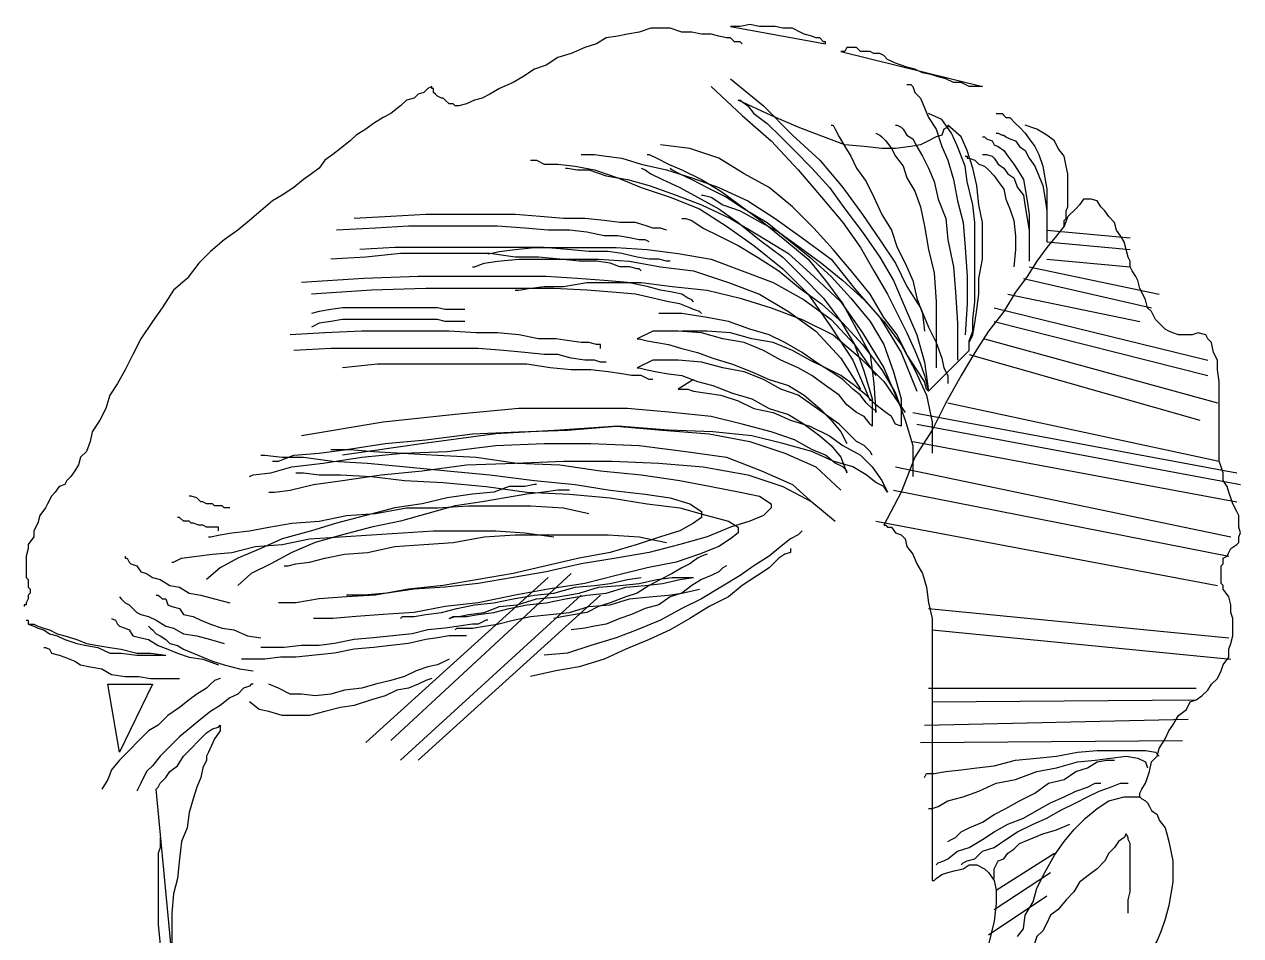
# Model space of a CAD drawing. Extents: x -114 to 77, y -124 to 12.
# Drawn here: x -57.44 to -35.43, y -4.35 to 12.13 of the extents above; entities that cross this region are included whole.
import ezdxf

# ---------------------------------------------------------------- set-up
doc = ezdxf.new("R2010")
doc.units = 0
doc.layers.add('7', color=7, linetype='CONTINUOUS')

msp = doc.modelspace()

# ---------------------------------------------------------------- linework, layer by layer
at = {"layer": '7', "linetype": 'CONTINUOUS'}
for points in [[(-42.943, 11.779), (-42.943, 11.779), (-42.943, 11.814), (-42.978, 11.814), (-43.048, 11.884), (-43.119, 11.884), (-43.189, 11.919), (-43.329, 11.955), (-43.399, 11.989), (-43.54, 12.06), (-43.715, 12.06), (-43.856, 12.094), (-43.961, 12.094), (-44.137, 12.094), (-44.312, 12.13), (-44.488, 12.094), (-44.663, 12.094), (-42.943, 11.779)], [(-46.7, 11.919), (-46.91, 11.884), (-47.085, 11.779), (-47.297, 11.709), (-47.543, 11.604), (-47.789, 11.533), (-47.999, 11.392), (-48.209, 11.322), (-48.42, 11.182), (-48.595, 11.077), (-48.841, 10.971), (-49.017, 10.866), (-49.158, 10.795), (-49.297, 10.761), (-49.438, 10.69), (-49.578, 10.656), (-49.648, 10.656)], [(-44.453, 11.779), (-44.453, 11.779), (-44.488, 11.814), (-44.593, 11.814), (-44.663, 11.884), (-44.734, 11.884), (-44.875, 11.919), (-45.014, 11.955), (-45.19, 11.955), (-45.365, 11.989), (-45.541, 11.989), (-45.752, 12.06), (-45.927, 12.06), (-46.103, 12.06), (-46.313, 11.989), (-46.524, 11.955), (-46.7, 11.919)], [(-40.1, 11.007), (-40.17, 11.007), (-40.17, 11.007), (-40.239, 11.007), (-40.346, 11.007), (-40.415, 11.041), (-40.485, 11.077), (-40.626, 11.077), (-40.767, 11.146), (-40.907, 11.182), (-41.012, 11.217), (-41.187, 11.253), (-41.328, 11.322), (-41.469, 11.358), (-41.574, 11.392), (-41.679, 11.428), (-41.82, 11.497), (-41.89, 11.568), (-41.959, 11.604), (-42.066, 11.604), (-42.136, 11.638), (-42.241, 11.638), (-42.312, 11.638), (-42.381, 11.709), (-42.417, 11.709), (-42.487, 11.709), (-42.556, 11.709), (-42.592, 11.638), (-42.627, 11.638), (-42.627, 11.638), (-42.663, 11.638), (-42.663, 11.638), (-42.663, 11.638), (-40.1, 11.007)], [(-50.07, 11.007), (-50.07, 11.007), (-50.14, 10.971), (-50.211, 10.9), (-50.316, 10.866), (-50.386, 10.795), (-50.527, 10.761), (-50.632, 10.656), (-50.807, 10.515), (-50.947, 10.444), (-51.122, 10.339), (-51.263, 10.234), (-51.439, 10.128), (-51.544, 10.023), (-51.719, 9.884), (-51.86, 9.777), (-52.001, 9.672)], [(-49.648, 10.656), (-49.684, 10.69), (-49.753, 10.69), (-49.824, 10.761), (-49.86, 10.795), (-49.894, 10.795), (-49.965, 10.831), (-49.965, 10.831), (-49.999, 10.866), (-49.999, 10.866), (-50.035, 10.9), (-50.035, 10.9), (-50.035, 10.971), (-50.07, 10.971), (-50.07, 10.971), (-50.07, 11.007), (-50.07, 11.007)], [(-45.014, 11.007), (-44.453, 10.48), (-43.925, 10.023), (-43.435, 9.497), (-43.014, 9.005), (-42.627, 8.549), (-42.312, 8.093), (-42.066, 7.672), (-41.82, 7.25), (-41.644, 6.899), (-41.469, 6.548), (-41.328, 6.232), (-41.223, 5.986), (-41.152, 5.776), (-41.118, 5.635), (-41.082, 5.494), (-41.082, 5.494)], [(-44.663, 11.146), (-44.066, 10.656), (-43.54, 10.128), (-43.048, 9.672), (-42.627, 9.18), (-42.276, 8.69), (-41.959, 8.232), (-41.679, 7.811), (-41.469, 7.39), (-41.223, 7.004), (-41.082, 6.653), (-40.942, 6.373), (-40.836, 6.091), (-40.802, 5.915), (-40.731, 5.776), (-40.731, 5.67), (-40.731, 5.635)], [(-41.469, 11.041), (-41.398, 11.041), (-41.364, 11.007), (-41.328, 10.9), (-41.223, 10.795), (-41.152, 10.62), (-41.082, 10.444), (-40.942, 10.234), (-40.836, 9.918), (-40.731, 9.672), (-40.626, 9.321), (-40.556, 8.936), (-40.451, 8.549), (-40.415, 8.093), (-40.38, 7.567), (-40.38, 7.075), (-40.415, 6.512)], [(-40.346, 6.232), (-40.346, 6.266), (-40.346, 6.373), (-40.275, 6.512), (-40.239, 6.724), (-40.205, 6.97), (-40.17, 7.25), (-40.17, 7.531), (-40.1, 7.882), (-40.1, 8.198), (-40.1, 8.549), (-40.17, 8.865), (-40.205, 9.216), (-40.275, 9.531), (-40.38, 9.848), (-40.485, 10.094), (-40.731, 10.304), (-40.731, 10.304), (-40.731, 10.269), (-40.802, 10.234), (-40.836, 10.128), (-40.942, 10.094), (-41.082, 10.023), (-41.223, 9.953), (-41.398, 9.918), (-41.679, 9.884), (-41.925, 9.884), (-42.241, 9.918), (-42.592, 9.953), (-42.978, 10.094), (-43.435, 10.269), (-43.925, 10.48), (-44.522, 10.761), (-44.488, 10.761), (-44.347, 10.656), (-44.242, 10.515), (-43.996, 10.339), (-43.75, 10.094), (-43.505, 9.848), (-43.189, 9.531), (-42.873, 9.18), (-42.592, 8.795), (-42.276, 8.373), (-41.959, 7.917), (-41.715, 7.496), (-41.503, 7.004), (-41.293, 6.512), (-41.152, 6.02), (-41.082, 5.494), (-40.346, 6.232)], [(-40.346, 6.232), (-40.346, 6.266), (-40.346, 6.407), (-40.275, 6.583), (-40.275, 6.793), (-40.239, 7.109), (-40.239, 7.39), (-40.239, 7.742), (-40.239, 8.127), (-40.239, 8.549), (-40.275, 8.865), (-40.38, 9.287), (-40.415, 9.567), (-40.556, 9.918), (-40.661, 10.164), (-40.836, 10.41), (-41.082, 10.515)], [(-39.854, 10.515), (-39.818, 10.515), (-39.749, 10.515), (-39.713, 10.48), (-39.678, 10.444), (-39.608, 10.444), (-39.503, 10.339), (-39.432, 10.269), (-39.327, 10.164), (-39.257, 10.059), (-39.152, 9.918), (-39.081, 9.777), (-39.011, 9.567), (-38.976, 9.356), (-38.94, 9.146), (-38.94, 8.865), (-38.94, 8.583)], [(-42.838, 10.304), (-42.802, 10.304), (-42.768, 10.234), (-42.697, 10.094), (-42.592, 9.918), (-42.487, 9.743), (-42.381, 9.531), (-42.205, 9.287), (-42.066, 9.005), (-41.925, 8.69), (-41.749, 8.408), (-41.644, 8.093), (-41.503, 7.811), (-41.364, 7.496), (-41.293, 7.18), (-41.187, 6.899), (-41.152, 6.583)], [(-42.03, 10.164), (-42.03, 10.164), (-41.959, 10.128), (-41.925, 10.094), (-41.854, 10.023), (-41.749, 9.884), (-41.679, 9.743), (-41.539, 9.567), (-41.469, 9.356), (-41.328, 9.111), (-41.223, 8.829), (-41.152, 8.478), (-41.082, 8.057), (-40.977, 7.636), (-40.942, 7.109), (-40.942, 6.548), (-40.942, 5.915)], [(-41.679, 10.304), (-41.644, 10.304), (-41.574, 10.269), (-41.539, 10.234), (-41.469, 10.128), (-41.364, 10.059), (-41.293, 9.918), (-41.187, 9.743), (-41.082, 9.531), (-40.977, 9.287), (-40.907, 8.97), (-40.767, 8.619), (-40.731, 8.232), (-40.626, 7.742), (-40.59, 7.285), (-40.556, 6.724), (-40.556, 6.056)], [(-39.854, 10.164), (-39.818, 10.164), (-39.749, 10.128), (-39.713, 10.128), (-39.678, 10.094), (-39.608, 10.059), (-39.503, 10.023), (-39.432, 9.918), (-39.327, 9.848), (-39.257, 9.708), (-39.152, 9.567), (-39.081, 9.392), (-39.011, 9.216), (-38.976, 9.005), (-38.94, 8.759), (-38.94, 8.478), (-38.94, 8.198)], [(-38.625, 8.478), (-38.625, 8.549), (-38.625, 8.583), (-38.59, 8.619), (-38.59, 8.759), (-38.555, 8.829), (-38.555, 8.97), (-38.555, 9.146), (-38.555, 9.287), (-38.555, 9.426), (-38.59, 9.567), (-38.625, 9.743), (-38.73, 9.884), (-38.801, 10.023), (-38.94, 10.128), (-39.116, 10.234), (-39.327, 10.304)], [(-41.082, 5.494), (-41.118, 5.53), (-41.152, 5.67), (-41.293, 5.881), (-41.469, 6.161), (-41.644, 6.512), (-41.89, 6.829), (-42.136, 7.25), (-42.451, 7.636), (-42.802, 8.057), (-43.153, 8.444), (-43.54, 8.829), (-43.961, 9.18), (-44.417, 9.426), (-44.875, 9.708), (-45.401, 9.884), (-45.927, 9.953)], [(-40.1, 10.094), (-40.1, 10.094), (-40.064, 10.094), (-40.029, 10.059), (-39.924, 10.023), (-39.888, 9.953), (-39.818, 9.918), (-39.713, 9.848), (-39.642, 9.743), (-39.537, 9.602), (-39.467, 9.497), (-39.362, 9.321), (-39.327, 9.146), (-39.291, 8.936), (-39.257, 8.69), (-39.257, 8.444), (-39.257, 8.127)], [(-47.367, 9.777), (-47.297, 9.777), (-47.121, 9.777), (-46.91, 9.743), (-46.629, 9.708), (-46.278, 9.602), (-45.822, 9.497), (-45.365, 9.356), (-44.875, 9.18), (-44.347, 8.936), (-43.856, 8.619), (-43.365, 8.268), (-42.838, 7.882), (-42.417, 7.355), (-41.959, 6.829), (-41.574, 6.197), (-41.293, 5.494)], [(-46.173, 9.777), (-46.137, 9.777), (-45.998, 9.708), (-45.787, 9.602), (-45.541, 9.497), (-45.19, 9.321), (-44.839, 9.111), (-44.453, 8.829), (-44.066, 8.549), (-43.681, 8.232), (-43.259, 7.882), (-42.943, 7.496), (-42.627, 7.075), (-42.381, 6.617), (-42.136, 6.161), (-42.066, 5.635), (-42.03, 5.109)], [(-40.415, 9.743), (-40.38, 9.743), (-40.38, 9.708), (-40.346, 9.708), (-40.239, 9.672), (-40.17, 9.602), (-40.064, 9.567), (-39.995, 9.497), (-39.888, 9.392), (-39.818, 9.287), (-39.713, 9.146), (-39.678, 8.97), (-39.608, 8.795), (-39.537, 8.583), (-39.503, 8.303), (-39.503, 8.057), (-39.537, 7.742)], [(-40.1, 9.777), (-40.1, 9.777), (-40.064, 9.777), (-40.029, 9.777), (-39.924, 9.743), (-39.888, 9.708), (-39.818, 9.602), (-39.713, 9.531), (-39.642, 9.426), (-39.537, 9.356), (-39.467, 9.18), (-39.362, 9.041), (-39.327, 8.829), (-39.291, 8.619), (-39.257, 8.408), (-39.257, 8.127), (-39.257, 7.847)], [(-52.001, 9.672), (-52.106, 9.531), (-52.247, 9.426), (-52.387, 9.321), (-52.562, 9.18), (-52.773, 9.041), (-52.949, 8.936), (-53.159, 8.759), (-53.37, 8.583), (-53.58, 8.408), (-53.826, 8.232), (-54.072, 8.022), (-54.282, 7.811), (-54.494, 7.531), (-54.74, 7.321), (-54.95, 7.004), (-55.125, 6.758)], [(-48.279, 9.672), (-48.174, 9.672), (-48.033, 9.602), (-47.789, 9.602), (-47.472, 9.567), (-47.121, 9.497), (-46.7, 9.356), (-46.278, 9.18), (-45.752, 9.005), (-45.226, 8.795), (-44.734, 8.478), (-44.242, 8.127), (-43.715, 7.706), (-43.259, 7.25), (-42.838, 6.653), (-42.451, 6.056), (-42.136, 5.319)], [(-47.648, 9.531), (-47.612, 9.531), (-47.436, 9.497), (-47.226, 9.497), (-46.91, 9.392), (-46.524, 9.321), (-46.137, 9.216), (-45.647, 9.041), (-45.19, 8.865), (-44.663, 8.619), (-44.137, 8.303), (-43.61, 7.987), (-43.153, 7.567), (-42.663, 7.109), (-42.276, 6.548), (-41.89, 5.915), (-41.574, 5.179)], [(-46.278, 9.531), (-46.208, 9.497), (-46.103, 9.426), (-45.892, 9.321), (-45.577, 9.18), (-45.26, 9.005), (-44.875, 8.795), (-44.522, 8.549), (-44.137, 8.232), (-43.715, 7.917), (-43.365, 7.567), (-42.978, 7.18), (-42.663, 6.758), (-42.417, 6.337), (-42.241, 5.845), (-42.1, 5.355), (-42.1, 4.863)], [(-45.752, 9.531), (-45.716, 9.497), (-45.577, 9.426), (-45.365, 9.321), (-45.085, 9.18), (-44.734, 9.005), (-44.417, 8.795), (-43.996, 8.549), (-43.61, 8.232), (-43.224, 7.917), (-42.838, 7.567), (-42.487, 7.18), (-42.136, 6.758), (-41.89, 6.337), (-41.715, 5.845), (-41.574, 5.355), (-41.574, 4.863)], [(-45.19, 9.041), (-45.155, 9.041), (-45.014, 9.005), (-44.804, 8.865), (-44.488, 8.759), (-44.171, 8.583), (-43.786, 8.373), (-43.399, 8.093), (-43.014, 7.811), (-42.627, 7.496), (-42.241, 7.145), (-41.89, 6.758), (-41.574, 6.337), (-41.328, 5.881), (-41.118, 5.425), (-41.012, 4.933), (-41.012, 4.371)], [(-39.467, -4.371), (-39.362, -4.23), (-39.327, -3.984), (-39.186, -3.739), (-39.116, -3.493), (-38.976, -3.212), (-38.801, -2.897), (-38.625, -2.651), (-38.449, -2.439), (-38.239, -2.229), (-38.029, -2.054), (-37.817, -1.913), (-37.537, -1.842), (-37.256, -1.842), (-37.256, -1.842), (-37.256, -1.773), (-37.22, -1.703), (-37.15, -1.596), (-37.115, -1.491), (-37.079, -1.386), (-37.045, -1.211), (-36.94, -1.106), (-36.904, -0.965), (-36.799, -0.79), (-36.728, -0.649), (-36.659, -0.544), (-36.553, -0.368), (-36.413, -0.263), (-36.343, -0.122), (-36.238, -0.088), (-36.132, -0.017), (-36.027, 0.088), (-35.956, 0.193), (-35.851, 0.299), (-35.781, 0.439), (-35.746, 0.545), (-35.641, 0.685), (-35.641, 0.826), (-35.605, 0.931), (-35.571, 1.071), (-35.571, 1.247), (-35.571, 1.386), (-35.605, 1.493), (-35.605, 1.632), (-35.641, 1.773), (-35.746, 1.914), (-35.746, 1.914), (-35.746, 1.949), (-35.746, 1.949), (-35.746, 1.983), (-35.781, 2.019), (-35.781, 2.09), (-35.781, 2.124), (-35.781, 2.159), (-35.781, 2.195), (-35.781, 2.3), (-35.781, 2.334), (-35.746, 2.37), (-35.746, 2.475), (-35.676, 2.51), (-35.641, 2.58), (-35.605, 2.651), (-35.5, 2.721), (-35.466, 2.756), (-35.466, 2.862), (-35.43, 2.931), (-35.466, 3.038), (-35.466, 3.107), (-35.466, 3.248), (-35.5, 3.318), (-35.571, 3.459), (-35.605, 3.564), (-35.641, 3.669), (-35.676, 3.774), (-35.746, 3.879), (-35.746, 4.02), (-35.781, 4.125), (-35.817, 4.231), (-35.817, 4.371), (-35.817, 4.546), (-35.817, 4.687), (-35.817, 4.897), (-35.817, 5.073), (-35.817, 5.284), (-35.817, 5.494), (-35.817, 5.67), (-35.851, 5.881), (-35.851, 6.056), (-35.922, 6.197), (-35.956, 6.373), (-36.027, 6.442), (-36.063, 6.512), (-36.202, 6.548), (-36.307, 6.512), (-36.413, 6.512), (-36.553, 6.512), (-36.659, 6.548), (-36.728, 6.583), (-36.799, 6.617), (-36.904, 6.724), (-36.974, 6.793), (-37.045, 6.934), (-37.115, 7.004), (-37.15, 7.145), (-37.22, 7.285), (-37.256, 7.355), (-37.291, 7.496), (-37.325, 7.567), (-37.396, 7.672), (-37.432, 7.742), (-37.432, 7.847), (-37.466, 7.917), (-37.501, 8.057), (-37.537, 8.198), (-37.607, 8.303), (-37.676, 8.408), (-37.712, 8.549), (-37.817, 8.654), (-37.888, 8.759), (-37.958, 8.829), (-38.029, 8.936), (-38.134, 8.97), (-38.204, 8.97), (-38.273, 8.97), (-38.344, 8.865), (-38.414, 8.795), (-38.555, 8.654), (-38.625, 8.478), (-38.765, 8.303), (-38.94, 8.093), (-39.116, 7.847), (-39.291, 7.567), (-39.503, 7.285), (-39.713, 6.934), (-39.995, 6.583), (-40.239, 6.197), (-40.485, 5.776), (-40.767, 5.284), (-41.012, 4.792), (-41.328, 4.3), (-41.574, 3.669), (-41.89, 3.072)], [(-45.822, 8.408), (-45.822, 8.408), (-45.927, 8.444), (-46.067, 8.444), (-46.173, 8.478), (-46.383, 8.549), (-46.664, 8.549), (-46.946, 8.583), (-47.297, 8.619), (-47.682, 8.619), (-48.104, 8.654), (-48.561, 8.69), (-49.087, 8.69), (-49.614, 8.69), (-50.175, 8.69), (-50.807, 8.654), (-51.475, 8.619)], [(-45.541, 8.619), (-45.47, 8.619), (-45.365, 8.583), (-45.155, 8.444), (-44.875, 8.303), (-44.522, 8.127), (-44.171, 7.917), (-43.786, 7.672), (-43.399, 7.355), (-43.014, 7.075), (-42.627, 6.724), (-42.276, 6.337), (-41.925, 5.881), (-41.679, 5.46), (-41.503, 4.968), (-41.364, 4.512), (-41.364, 3.949)], [(-46.137, 8.198), (-46.137, 8.198), (-46.208, 8.232), (-46.313, 8.232), (-46.488, 8.268), (-46.7, 8.303), (-46.946, 8.303), (-47.261, 8.373), (-47.577, 8.408), (-47.964, 8.408), (-48.385, 8.444), (-48.876, 8.478), (-49.333, 8.478), (-49.894, 8.478), (-50.491, 8.478), (-51.088, 8.444), (-51.79, 8.408)], [(-38.94, 8.408), (-37.432, 8.268)], [(-38.94, 8.198), (-37.432, 8.057)], [(-46.278, 7.672), (-46.313, 7.706), (-46.349, 7.706), (-46.488, 7.742), (-46.664, 7.742), (-46.839, 7.811), (-47.085, 7.847), (-47.402, 7.847), (-47.753, 7.882), (-48.139, 7.917), (-48.561, 7.917), (-49.017, 7.987), (-49.509, 7.987), (-50.035, 7.987), (-50.632, 7.987), (-51.263, 7.917), (-51.896, 7.882)], [(-45.752, 7.847), (-45.787, 7.847), (-45.822, 7.847), (-45.962, 7.882), (-46.137, 7.882), (-46.349, 7.917), (-46.629, 7.987), (-46.875, 8.022), (-47.226, 8.022), (-47.612, 8.057), (-48.033, 8.093), (-48.49, 8.093), (-49.017, 8.093), (-49.509, 8.093), (-50.14, 8.093), (-50.737, 8.093), (-51.368, 8.057)], [(-49.051, 7.987), (-49.017, 7.987), (-48.841, 8.022), (-48.561, 8.057), (-48.209, 8.093), (-47.789, 8.093), (-47.297, 8.093), (-46.734, 8.093), (-46.173, 8.057), (-45.611, 7.987), (-45.014, 7.882), (-44.453, 7.672), (-43.891, 7.46), (-43.329, 7.145), (-42.838, 6.793), (-42.417, 6.337), (-42.03, 5.776)], [(-49.333, 7.742), (-49.297, 7.742), (-49.122, 7.811), (-48.876, 7.847), (-48.49, 7.882), (-48.104, 7.882), (-47.577, 7.882), (-47.051, 7.882), (-46.488, 7.847), (-45.927, 7.742), (-45.331, 7.672), (-44.698, 7.46), (-44.137, 7.25), (-43.61, 6.934), (-43.119, 6.583), (-42.663, 6.091), (-42.312, 5.53)], [(-39.257, 7.742), (-36.904, 7.25)], [(-38.94, 7.882), (-37.432, 7.742)], [(-45.331, 7.109), (-45.331, 7.109), (-45.365, 7.145), (-45.436, 7.18), (-45.541, 7.25), (-45.716, 7.285), (-45.927, 7.321), (-46.173, 7.39), (-46.524, 7.46), (-46.946, 7.496), (-47.436, 7.531), (-47.999, 7.567), (-48.666, 7.567), (-49.438, 7.567), (-50.316, 7.567), (-51.299, 7.531), (-52.423, 7.46)], [(-39.362, 7.531), (-37.045, 7.004)], [(-45.19, 6.899), (-45.19, 6.899), (-45.226, 6.934), (-45.331, 6.97), (-45.401, 7.004), (-45.577, 7.075), (-45.787, 7.109), (-46.067, 7.18), (-46.383, 7.25), (-46.805, 7.285), (-47.261, 7.321), (-47.858, 7.355), (-48.525, 7.355), (-49.297, 7.355), (-50.175, 7.355), (-51.158, 7.321), (-52.247, 7.25)], [(-48.561, 7.321), (-48.49, 7.321), (-48.315, 7.355), (-48.033, 7.39), (-47.682, 7.39), (-47.261, 7.46), (-46.805, 7.46), (-46.278, 7.46), (-45.716, 7.39), (-45.085, 7.321), (-44.488, 7.18), (-43.925, 7.004), (-43.365, 6.793), (-42.802, 6.512), (-42.312, 6.091), (-41.89, 5.67), (-41.503, 5.109)], [(-39.642, 7.25), (-37.256, 6.758)], [(-49.473, 6.97), (-49.509, 6.97), (-49.578, 6.97), (-49.684, 6.97), (-49.824, 6.97), (-49.965, 7.004), (-50.175, 7.004), (-50.35, 7.004), (-50.561, 7.004), (-50.807, 7.004), (-51.053, 7.004), (-51.263, 7.004), (-51.475, 7.004), (-51.685, 7.004), (-51.896, 6.97), (-52.106, 6.934), (-52.247, 6.899)], [(-42.03, 5.109), (-42.03, 5.143), (-42.1, 5.179), (-42.205, 5.284), (-42.312, 5.425), (-42.451, 5.53), (-42.627, 5.705), (-42.838, 5.845), (-43.119, 6.02), (-43.365, 6.197), (-43.681, 6.373), (-43.961, 6.512), (-44.312, 6.617), (-44.698, 6.758), (-45.085, 6.829), (-45.541, 6.899), (-45.962, 6.899)], [(-39.888, 7.004), (-36.027, 6.056)], [(-55.125, 6.758), (-55.336, 6.442), (-55.476, 6.161), (-55.617, 5.881), (-55.758, 5.635), (-55.897, 5.425), (-55.968, 5.179), (-56.073, 4.968), (-56.214, 4.758), (-56.248, 4.582), (-56.319, 4.407), (-56.424, 4.3), (-56.46, 4.161), (-56.53, 4.056), (-56.599, 3.949), (-56.67, 3.879), (-56.706, 3.81)], [(-49.473, 6.758), (-49.509, 6.758), (-49.578, 6.758), (-49.684, 6.758), (-49.824, 6.758), (-49.965, 6.793), (-50.175, 6.793), (-50.35, 6.793), (-50.561, 6.793), (-50.807, 6.793), (-51.053, 6.793), (-51.263, 6.793), (-51.475, 6.793), (-51.685, 6.793), (-51.896, 6.758), (-52.106, 6.724), (-52.247, 6.653)], [(-39.888, 6.758), (-36.027, 5.776)], [(-47.016, 6.266), (-47.016, 6.337), (-47.085, 6.337), (-47.226, 6.373), (-47.367, 6.373), (-47.577, 6.407), (-47.823, 6.442), (-48.139, 6.442), (-48.49, 6.512), (-48.876, 6.548), (-49.263, 6.548), (-49.753, 6.583), (-50.245, 6.583), (-50.771, 6.583), (-51.334, 6.583), (-52.001, 6.548), (-52.633, 6.512)], [(-46.067, 6.583), (-46.349, 6.442)], [(-46.349, 6.442), (-46.313, 6.442), (-46.173, 6.407), (-45.998, 6.373), (-45.787, 6.337), (-45.541, 6.266), (-45.26, 6.197), (-44.98, 6.091), (-44.629, 5.986), (-44.278, 5.845), (-43.961, 5.705), (-43.61, 5.6), (-43.329, 5.425), (-43.048, 5.179), (-42.838, 4.968), (-42.663, 4.758), (-42.556, 4.546)], [(-42.1, 4.863), (-42.1, 4.863), (-42.136, 4.897), (-42.241, 5.038), (-42.381, 5.109), (-42.556, 5.248), (-42.697, 5.425), (-42.943, 5.6), (-43.189, 5.776), (-43.435, 5.915), (-43.75, 6.056), (-44.066, 6.232), (-44.417, 6.373), (-44.804, 6.442), (-45.19, 6.548), (-45.611, 6.583), (-46.067, 6.583)], [(-41.574, 4.863), (-41.574, 4.863), (-41.679, 4.897), (-41.749, 5.038), (-41.854, 5.109), (-42.03, 5.248), (-42.205, 5.425), (-42.417, 5.6), (-42.663, 5.776), (-42.943, 5.915), (-43.224, 6.056), (-43.54, 6.232), (-43.891, 6.373), (-44.278, 6.442), (-44.663, 6.548), (-45.085, 6.583), (-45.541, 6.583)], [(-40.064, 6.442), (-35.851, 5.284)], [(-46.91, 6.02), (-46.946, 6.02), (-47.016, 6.02), (-47.121, 6.056), (-47.297, 6.056), (-47.543, 6.091), (-47.789, 6.161), (-48.033, 6.161), (-48.385, 6.197), (-48.771, 6.232), (-49.227, 6.266), (-49.648, 6.266), (-50.175, 6.266), (-50.702, 6.266), (-51.299, 6.266), (-51.896, 6.266), (-52.562, 6.232)], [(-46.067, 5.705), (-46.103, 5.705), (-46.137, 5.705), (-46.278, 5.776), (-46.454, 5.776), (-46.629, 5.81), (-46.875, 5.845), (-47.192, 5.881), (-47.543, 5.881), (-47.928, 5.915), (-48.349, 5.986), (-48.771, 5.986), (-49.297, 5.986), (-49.824, 5.986), (-50.386, 5.986), (-51.053, 5.986), (-51.685, 5.915)], [(-46.067, 6.056), (-46.349, 5.915)], [(-42.1, 4.336), (-42.1, 4.336), (-42.136, 4.407), (-42.241, 4.512), (-42.381, 4.582), (-42.556, 4.758), (-42.697, 4.897), (-42.943, 5.073), (-43.189, 5.248), (-43.435, 5.425), (-43.75, 5.53), (-44.066, 5.705), (-44.417, 5.845), (-44.804, 5.915), (-45.19, 6.02), (-45.611, 6.056), (-46.067, 6.056)], [(-40.346, 6.161), (-36.168, 4.968)], [(-46.349, 5.915), (-46.313, 5.915), (-46.173, 5.881), (-45.998, 5.845), (-45.787, 5.81), (-45.541, 5.776), (-45.26, 5.67), (-44.98, 5.6), (-44.629, 5.46), (-44.278, 5.355), (-43.961, 5.179), (-43.61, 5.073), (-43.329, 4.897), (-43.048, 4.687), (-42.838, 4.512), (-42.663, 4.3), (-42.556, 4.02)], [(-45.331, 5.705), (-45.611, 5.53)], [(-45.611, 5.53), (-45.577, 5.53), (-45.436, 5.53), (-45.331, 5.494), (-45.085, 5.46), (-44.839, 5.425), (-44.522, 5.319), (-44.242, 5.179), (-43.891, 5.109), (-43.575, 4.968), (-43.224, 4.863), (-42.873, 4.687), (-42.627, 4.512), (-42.312, 4.336), (-42.1, 4.125), (-41.925, 3.879), (-41.82, 3.669)], [(-40.731, 5.284), (-35.817, 4.231)], [(-42.556, 4.02), (-42.556, 4.056), (-42.627, 4.125), (-42.768, 4.195), (-42.943, 4.336), (-43.189, 4.441), (-43.505, 4.617), (-43.925, 4.758), (-44.453, 4.897), (-45.014, 5.038), (-45.716, 5.109), (-46.524, 5.179), (-47.436, 5.179), (-48.49, 5.179), (-49.648, 5.073), (-50.947, 4.933), (-52.423, 4.687)], [(-41.364, 5.109), (-35.5, 4.02)], [(-52.949, 4.231), (-52.844, 4.231), (-52.562, 4.336), (-52.106, 4.371), (-51.614, 4.441), (-50.912, 4.546), (-50.175, 4.617), (-49.333, 4.722), (-48.49, 4.758), (-47.612, 4.792), (-46.734, 4.863), (-45.892, 4.792), (-45.05, 4.722), (-44.312, 4.582), (-43.681, 4.371), (-43.119, 4.125), (-42.663, 3.703)], [(-41.82, 3.669), (-41.82, 3.669), (-41.89, 3.774), (-42.03, 3.844), (-42.205, 3.985), (-42.451, 4.125), (-42.802, 4.231), (-43.189, 4.407), (-43.715, 4.546), (-44.278, 4.687), (-44.98, 4.758), (-45.787, 4.792), (-46.7, 4.863), (-47.753, 4.792), (-48.912, 4.722), (-50.211, 4.546), (-51.685, 4.336)], [(-41.293, 4.897), (-35.43, 3.81)], [(-53.37, 3.949), (-53.3, 3.985), (-52.983, 4.02), (-52.598, 4.125), (-52.036, 4.195), (-51.334, 4.3), (-50.596, 4.371), (-49.789, 4.407), (-48.912, 4.512), (-48.033, 4.546), (-47.192, 4.546), (-46.313, 4.512), (-45.47, 4.407), (-44.734, 4.3), (-44.101, 4.056), (-43.54, 3.81), (-43.153, 3.459)], [(-51.896, 4.441), (-51.826, 4.441), (-51.544, 4.441), (-51.122, 4.407), (-50.596, 4.371), (-49.965, 4.336), (-49.263, 4.3), (-48.525, 4.195), (-47.753, 4.161), (-47.016, 4.056), (-46.278, 3.985), (-45.577, 3.879), (-45.014, 3.774), (-44.488, 3.669), (-44.137, 3.598), (-43.925, 3.459), (-43.925, 3.388)], [(-41.364, 4.582), (-35.5, 3.493)], [(-53.159, 4.336), (-53.088, 4.336), (-52.773, 4.3), (-52.387, 4.3), (-51.86, 4.231), (-51.229, 4.195), (-50.527, 4.125), (-49.789, 4.056), (-49.017, 3.985), (-48.209, 3.879), (-47.472, 3.81), (-46.839, 3.703), (-46.208, 3.634), (-45.752, 3.564), (-45.401, 3.459), (-45.19, 3.318), (-45.19, 3.213)], [(-53.019, 3.669), (-52.913, 3.669), (-52.633, 3.703), (-52.211, 3.81), (-51.685, 3.879), (-50.983, 3.985), (-50.245, 4.056), (-49.438, 4.161), (-48.561, 4.195), (-47.682, 4.231), (-46.805, 4.231), (-45.962, 4.195), (-45.155, 4.125), (-44.347, 3.985), (-43.715, 3.774), (-43.189, 3.493), (-42.768, 3.143)], [(-52.528, 4.02), (-52.387, 4.02), (-52.106, 3.985), (-51.719, 3.985), (-51.158, 3.949), (-50.561, 3.879), (-49.86, 3.844), (-49.087, 3.774), (-48.349, 3.669), (-47.577, 3.634), (-46.839, 3.564), (-46.173, 3.459), (-45.577, 3.388), (-45.085, 3.248), (-44.698, 3.143), (-44.522, 3.038), (-44.522, 2.931)], [(-41.679, 4.125), (-35.605, 2.862)], [(-56.706, 3.81), (-56.811, 3.774), (-56.881, 3.669), (-56.952, 3.598), (-57.021, 3.459), (-57.057, 3.388), (-57.162, 3.248), (-57.196, 3.107), (-57.267, 2.967), (-57.267, 2.862), (-57.372, 2.721), (-57.372, 2.651), (-57.407, 2.51), (-57.407, 2.37), (-57.407, 2.3), (-57.407, 2.195), (-57.407, 2.124)], [(-48.174, 3.81), (-48.209, 3.81), (-48.385, 3.774), (-48.666, 3.774), (-48.946, 3.669), (-49.333, 3.634), (-49.789, 3.564), (-50.245, 3.459), (-50.737, 3.388), (-51.263, 3.248), (-51.79, 3.107), (-52.247, 2.967), (-52.773, 2.826), (-53.159, 2.651), (-53.58, 2.475), (-53.897, 2.3), (-54.143, 2.09)], [(-53.721, 3.388), (-53.721, 3.388), (-53.756, 3.388), (-53.756, 3.388), (-53.826, 3.388), (-53.826, 3.388), (-53.861, 3.423), (-53.931, 3.423), (-54.002, 3.423), (-54.038, 3.459), (-54.072, 3.459), (-54.143, 3.459), (-54.213, 3.493), (-54.248, 3.493), (-54.318, 3.564), (-54.423, 3.598), (-54.458, 3.598)], [(-47.577, 3.703), (-47.612, 3.703), (-47.789, 3.703), (-48.033, 3.669), (-48.349, 3.634), (-48.736, 3.564), (-49.158, 3.493), (-49.648, 3.423), (-50.14, 3.282), (-50.632, 3.143), (-51.158, 3.038), (-51.685, 2.897), (-52.177, 2.756), (-52.598, 2.58), (-52.983, 2.37), (-53.334, 2.195), (-53.58, 1.983)], [(-41.715, 3.703), (-35.641, 2.51)], [(-54.107, 2.862), (-54.072, 2.862), (-53.897, 2.897), (-53.685, 2.931), (-53.37, 2.967), (-53.019, 3.038), (-52.598, 3.107), (-52.106, 3.143), (-51.614, 3.248), (-51.088, 3.282), (-50.527, 3.388), (-49.965, 3.388), (-49.402, 3.423), (-48.771, 3.423), (-48.279, 3.423), (-47.682, 3.388), (-47.226, 3.282)], [(-43.925, 3.388), (-44.066, 3.248), (-44.312, 3.143), (-44.663, 3.038), (-45.085, 2.862), (-45.577, 2.721), (-46.137, 2.58), (-46.734, 2.475), (-47.367, 2.37), (-47.999, 2.229), (-48.595, 2.124), (-49.227, 2.019), (-49.824, 1.949), (-50.386, 1.914), (-50.878, 1.844), (-51.299, 1.808), (-51.614, 1.808)], [(-53.931, 2.967), (-53.931, 3.038), (-54.002, 3.038), (-54.002, 3.038), (-54.038, 3.038), (-54.038, 3.038), (-54.072, 3.038), (-54.143, 3.038), (-54.213, 3.072), (-54.248, 3.072), (-54.282, 3.072), (-54.389, 3.107), (-54.423, 3.107), (-54.458, 3.143), (-54.564, 3.143), (-54.633, 3.213), (-54.669, 3.213)], [(-45.19, 3.213), (-45.331, 3.107), (-45.577, 2.967), (-45.927, 2.862), (-46.349, 2.721), (-46.839, 2.58), (-47.402, 2.475), (-47.999, 2.334), (-48.595, 2.195), (-49.227, 2.09), (-49.86, 1.983), (-50.491, 1.914), (-51.088, 1.808), (-51.614, 1.773), (-52.106, 1.737), (-52.528, 1.668), (-52.844, 1.668)], [(-42.03, 3.143), (-35.851, 1.983)], [(-54.774, 2.405), (-54.74, 2.405), (-54.599, 2.475), (-54.318, 2.51), (-54.038, 2.546), (-53.685, 2.58), (-53.264, 2.687), (-52.773, 2.721), (-52.282, 2.826), (-51.719, 2.862), (-51.158, 2.897), (-50.596, 2.931), (-50.035, 2.967), (-49.473, 2.967), (-48.912, 2.967), (-48.385, 2.931), (-47.858, 2.862)], [(-52.738, 2.334), (-52.668, 2.334), (-52.528, 2.37), (-52.282, 2.405), (-52.001, 2.475), (-51.65, 2.546), (-51.229, 2.58), (-50.737, 2.687), (-50.211, 2.721), (-49.684, 2.756), (-49.122, 2.862), (-48.561, 2.897), (-47.999, 2.897), (-47.402, 2.897), (-46.875, 2.897), (-46.313, 2.862), (-45.822, 2.756)], [(-44.522, 2.931), (-44.663, 2.826), (-44.875, 2.687), (-45.226, 2.546), (-45.647, 2.405), (-46.173, 2.3), (-46.734, 2.159), (-47.297, 2.019), (-47.964, 1.914), (-48.561, 1.808), (-49.227, 1.668), (-49.824, 1.598), (-50.386, 1.493), (-50.947, 1.457), (-51.439, 1.422), (-51.86, 1.386), (-52.211, 1.386)], [(-43.365, 2.967), (-43.365, 2.967), (-43.435, 2.897), (-43.575, 2.826), (-43.75, 2.687), (-43.961, 2.51), (-44.242, 2.334), (-44.488, 2.159), (-44.839, 1.949), (-45.19, 1.737), (-45.541, 1.562), (-45.927, 1.352), (-46.349, 1.176), (-46.734, 1.036), (-47.192, 0.896), (-47.612, 0.755), (-48.033, 0.721)], [(-41.89, 3.072), (-41.89, 3.072), (-41.854, 3.072), (-41.82, 3.038), (-41.749, 3.038), (-41.679, 2.931), (-41.574, 2.897), (-41.503, 2.826), (-41.469, 2.687), (-41.364, 2.546), (-41.293, 2.37), (-41.187, 2.195), (-41.118, 1.949), (-41.082, 1.668), (-41.012, 1.386), (-41.012, 1.036), (-41.012, 0.65), (-41.012, 0.263), (-41.012, -0.122), (-41.012, -0.544), (-41.012, -0.86), (-41.012, -1.281), (-41.012, -1.562), (-41.012, -1.878), (-41.012, -2.159), (-41.012, -2.439), (-41.012, -2.651), (-41.012, -2.861), (-41.012, -3.036), (-41.012, -3.177), (-41.012, -3.248), (-41.012, -3.353), (-41.012, -3.353), (-40.977, -3.353), (-40.942, -3.318), (-40.836, -3.248), (-40.731, -3.212), (-40.59, -3.177), (-40.451, -3.143), (-40.346, -3.072), (-40.205, -3.072), (-40.064, -3.143), (-39.995, -3.212), (-39.888, -3.353), (-39.854, -3.528), (-39.854, -3.774), (-39.888, -4.09), (-39.995, -4.512)], [(-43.575, 2.651), (-43.575, 2.58), (-43.681, 2.546), (-43.786, 2.475), (-43.961, 2.3), (-44.171, 2.159), (-44.453, 1.983), (-44.698, 1.773), (-45.05, 1.598), (-45.401, 1.386), (-45.752, 1.176), (-46.137, 1.001), (-46.559, 0.826), (-46.946, 0.65), (-47.402, 0.509), (-47.823, 0.439), (-48.279, 0.334)], [(-55.617, 2.51), (-55.617, 2.51), (-55.617, 2.475), (-55.582, 2.475), (-55.546, 2.405), (-55.512, 2.37), (-55.407, 2.334), (-55.336, 2.229), (-55.23, 2.195), (-55.125, 2.124), (-54.985, 2.09), (-54.81, 1.983), (-54.633, 1.949), (-54.458, 1.844), (-54.248, 1.808), (-54.002, 1.737), (-53.721, 1.668)], [(-45.085, 2.546), (-45.085, 2.546), (-45.19, 2.51), (-45.26, 2.475), (-45.401, 2.37), (-45.541, 2.3), (-45.716, 2.195), (-45.927, 2.09), (-46.137, 1.983), (-46.349, 1.844), (-46.559, 1.773), (-46.839, 1.668), (-47.051, 1.598), (-47.261, 1.493), (-47.472, 1.457), (-47.682, 1.422), (-47.858, 1.386)], [(-44.734, 2.334), (-44.734, 2.334), (-44.804, 2.3), (-44.875, 2.229), (-45.014, 2.159), (-45.19, 2.09), (-45.365, 1.983), (-45.541, 1.844), (-45.752, 1.773), (-45.962, 1.632), (-46.208, 1.562), (-46.454, 1.457), (-46.664, 1.386), (-46.91, 1.281), (-47.121, 1.247), (-47.297, 1.211), (-47.543, 1.176)], [(-57.407, 2.124), (-57.372, 2.09), (-57.372, 1.983), (-57.372, 1.949), (-57.337, 1.914), (-57.337, 1.844), (-57.372, 1.808), (-57.372, 1.773), (-57.372, 1.737), (-57.372, 1.737), (-57.407, 1.668), (-57.407, 1.632), (-57.407, 1.632), (-57.442, 1.632), (-57.442, 1.632), (-57.442, 1.598)], [(-47.964, 2.124), (-51.263, -0.86)], [(-47.543, 2.195), (-50.807, -0.824)], [(-50.632, 1.386), (-50.596, 1.422), (-50.527, 1.422), (-50.386, 1.422), (-50.175, 1.457), (-49.894, 1.493), (-49.614, 1.562), (-49.297, 1.632), (-48.946, 1.668), (-48.595, 1.737), (-48.209, 1.808), (-47.858, 1.844), (-47.472, 1.949), (-47.121, 1.983), (-46.839, 2.019), (-46.524, 2.09), (-46.278, 2.124)], [(-49.753, 1.386), (-49.684, 1.422), (-49.578, 1.422), (-49.438, 1.422), (-49.227, 1.457), (-48.946, 1.493), (-48.666, 1.562), (-48.349, 1.632), (-47.999, 1.668), (-47.648, 1.737), (-47.261, 1.808), (-46.91, 1.844), (-46.559, 1.949), (-46.208, 1.983), (-45.892, 2.019), (-45.577, 2.09), (-45.331, 2.124)], [(-49.753, 1.386), (-49.648, 1.422), (-49.578, 1.422), (-49.402, 1.457), (-49.122, 1.493), (-48.841, 1.598), (-48.525, 1.632), (-48.174, 1.737), (-47.789, 1.773), (-47.402, 1.844), (-47.051, 1.949), (-46.664, 1.983), (-46.313, 2.019), (-45.998, 2.09), (-45.716, 2.124), (-45.47, 2.124), (-45.331, 2.124)], [(-55.722, 1.773), (-55.722, 1.773), (-55.687, 1.737), (-55.687, 1.737), (-55.617, 1.668), (-55.546, 1.632), (-55.512, 1.598), (-55.407, 1.493), (-55.336, 1.457), (-55.195, 1.422), (-55.055, 1.352), (-54.879, 1.247), (-54.74, 1.211), (-54.564, 1.106), (-54.318, 1.071), (-54.072, 1.001), (-53.826, 0.931)], [(-55.055, 1.808), (-55.02, 1.808), (-55.02, 1.808), (-54.985, 1.773), (-54.95, 1.737), (-54.879, 1.737), (-54.845, 1.632), (-54.774, 1.598), (-54.633, 1.562), (-54.564, 1.457), (-54.389, 1.422), (-54.248, 1.352), (-54.072, 1.281), (-53.861, 1.211), (-53.651, 1.176), (-53.405, 1.071), (-53.159, 1.036)], [(-47.367, 1.808), (-50.632, -1.176)], [(-47.016, 1.808), (-50.316, -1.176)], [(-49.648, 1.176), (-49.614, 1.211), (-49.509, 1.211), (-49.333, 1.211), (-49.122, 1.247), (-48.876, 1.281), (-48.595, 1.352), (-48.279, 1.422), (-47.928, 1.457), (-47.577, 1.493), (-47.226, 1.598), (-46.839, 1.632), (-46.488, 1.737), (-46.137, 1.773), (-45.787, 1.808), (-45.541, 1.844), (-45.226, 1.914)], [(-41.082, 1.562), (-35.641, 1.036)], [(-57.407, 1.352), (-57.372, 1.352), (-57.372, 1.281), (-57.267, 1.247), (-57.196, 1.211), (-57.091, 1.176), (-56.986, 1.106), (-56.845, 1.071), (-56.706, 1.001), (-56.494, 0.931), (-56.319, 0.896), (-56.109, 0.86), (-55.897, 0.755), (-55.687, 0.755), (-55.407, 0.721), (-55.161, 0.721), (-54.879, 0.721)], [(-57.407, 1.352), (-57.372, 1.352), (-57.372, 1.281), (-57.267, 1.281), (-57.196, 1.247), (-57.091, 1.211), (-56.986, 1.176), (-56.845, 1.106), (-56.706, 1.071), (-56.494, 1.001), (-56.319, 0.931), (-56.109, 0.896), (-55.897, 0.86), (-55.687, 0.826), (-55.407, 0.755), (-55.161, 0.755), (-54.879, 0.721)], [(-55.863, 1.386), (-55.863, 1.386), (-55.863, 1.386), (-55.792, 1.352), (-55.758, 1.281), (-55.722, 1.247), (-55.617, 1.211), (-55.546, 1.176), (-55.476, 1.071), (-55.336, 1.036), (-55.195, 1.001), (-55.02, 0.896), (-54.845, 0.826), (-54.669, 0.755), (-54.458, 0.685), (-54.213, 0.65), (-53.931, 0.545)], [(-49.051, 1.352), (-49.087, 1.352), (-49.227, 1.281), (-49.333, 1.281), (-49.578, 1.247), (-49.824, 1.211), (-50.14, 1.176), (-50.421, 1.106), (-50.771, 1.071), (-51.122, 1.036), (-51.475, 1.001), (-51.826, 0.931), (-52.106, 0.896), (-52.423, 0.896), (-52.738, 0.86), (-52.949, 0.86), (-53.159, 0.86)], [(-55.195, 1.247), (-55.195, 1.247), (-55.161, 1.211), (-55.161, 1.211), (-55.125, 1.176), (-55.055, 1.106), (-54.985, 1.071), (-54.879, 1.001), (-54.81, 0.931), (-54.669, 0.896), (-54.564, 0.826), (-54.389, 0.755), (-54.213, 0.685), (-54.038, 0.614), (-53.826, 0.545), (-53.546, 0.475), (-53.3, 0.439)], [(-41.012, 1.176), (-35.605, 0.65)], [(-49.438, 1.071), (-49.438, 1.071), (-49.578, 1.071), (-49.753, 1.071), (-49.965, 1.036), (-50.175, 1.001), (-50.491, 0.931), (-50.807, 0.896), (-51.122, 0.86), (-51.475, 0.826), (-51.826, 0.755), (-52.177, 0.721), (-52.528, 0.685), (-52.808, 0.685), (-53.088, 0.65), (-53.334, 0.65), (-53.51, 0.65)], [(-57.091, 0.86), (-57.057, 0.86), (-57.057, 0.86), (-56.986, 0.826), (-56.952, 0.755), (-56.811, 0.721), (-56.706, 0.685), (-56.53, 0.614), (-56.424, 0.545), (-56.248, 0.509), (-56.038, 0.475), (-55.863, 0.368), (-55.617, 0.334), (-55.371, 0.334), (-55.161, 0.299), (-54.879, 0.299), (-54.633, 0.299)], [(-49.753, 0.65), (-49.753, 0.65), (-49.824, 0.614), (-49.965, 0.545), (-50.14, 0.509), (-50.35, 0.439), (-50.561, 0.334), (-50.807, 0.263), (-51.088, 0.193), (-51.334, 0.124), (-51.65, 0.088), (-51.896, 0.017), (-52.177, -0.017), (-52.423, 0.017), (-52.633, 0.017), (-52.844, 0.124), (-53.019, 0.193)], [(-53.897, 0.299), (-53.897, 0.299), (-54.002, 0.263), (-54.072, 0.193), (-54.143, 0.124), (-54.318, 0.017), (-54.458, -0.088), (-54.633, -0.229), (-54.845, -0.368), (-55.02, -0.544), (-55.195, -0.649), (-55.371, -0.824), (-55.546, -1.001), (-55.722, -1.176), (-55.863, -1.352), (-55.933, -1.527), (-56.038, -1.703)], [(-50.07, 0.299), (-50.07, 0.299), (-50.175, 0.263), (-50.316, 0.193), (-50.491, 0.124), (-50.702, 0.088), (-50.912, -0.017), (-51.158, -0.088), (-51.475, -0.193), (-51.719, -0.229), (-52.001, -0.298), (-52.282, -0.368), (-52.562, -0.368), (-52.773, -0.368), (-53.019, -0.298), (-53.195, -0.263), (-53.37, -0.122)], [(-55.933, 0.193), (-55.125, 0.193), (-55.722, -1.036), (-55.933, 0.193)], [(-53.3, 0.193), (-53.334, 0.193), (-53.37, 0.158), (-53.475, 0.124), (-53.58, 0.017), (-53.721, -0.052), (-53.897, -0.193), (-54.072, -0.298), (-54.248, -0.439), (-54.423, -0.58), (-54.633, -0.755), (-54.81, -0.931), (-54.985, -1.106), (-55.125, -1.281), (-55.23, -1.386), (-55.336, -1.596), (-55.407, -1.737)], [(-41.082, 0.124), (-36.238, 0.124)], [(-41.012, -0.122), (-36.238, -0.088)], [(-41.152, -0.544), (-36.378, -0.439)], [(-54.107, -1.036), (-54.107, -1.036), (-54.143, -1.106), (-54.143, -1.176), (-54.213, -1.316), (-54.248, -1.491), (-54.318, -1.667), (-54.389, -1.878), (-54.458, -2.124), (-54.494, -2.405), (-54.599, -2.651), (-54.633, -2.966), (-54.669, -3.318), (-54.74, -3.598), (-54.774, -3.949), (-54.774, -4.3), (-54.774, -4.687), (-55.055, -1.703), (-55.02, -1.667), (-54.985, -1.596), (-54.879, -1.491), (-54.81, -1.386), (-54.669, -1.281), (-54.564, -1.106), (-54.423, -0.965), (-54.282, -0.824), (-54.143, -0.685), (-54.038, -0.614), (-53.931, -0.58), (-53.897, -0.544), (-53.897, -0.58), (-53.897, -0.649), (-54.002, -0.79), (-54.107, -1.036)], [(-41.223, -0.86), (-36.484, -0.824)], [(-41.152, -1.491), (-41.118, -1.421), (-40.977, -1.421), (-40.767, -1.386), (-40.485, -1.352), (-40.205, -1.316), (-39.888, -1.281), (-39.503, -1.176), (-39.116, -1.141), (-38.765, -1.106), (-38.38, -1.036), (-38.029, -1.001), (-37.676, -1.001), (-37.396, -1.001), (-37.15, -1.001), (-36.974, -1.036), (-36.904, -1.106)], [(-41.082, -2.054), (-41.012, -2.054), (-40.907, -2.018), (-40.731, -1.913), (-40.451, -1.842), (-40.17, -1.737), (-39.854, -1.596), (-39.503, -1.527), (-39.116, -1.386), (-38.765, -1.316), (-38.38, -1.211), (-38.063, -1.176), (-37.783, -1.141), (-37.501, -1.106), (-37.291, -1.141), (-37.15, -1.211), (-37.115, -1.316)], [(-40.731, -2.651), (-40.661, -2.615), (-40.59, -2.58), (-40.485, -2.475), (-40.346, -2.405), (-40.1, -2.3), (-39.888, -2.159), (-39.678, -2.054), (-39.432, -1.913), (-39.152, -1.773), (-38.906, -1.596), (-38.625, -1.527), (-38.414, -1.386), (-38.204, -1.316), (-38.029, -1.211), (-37.853, -1.176), (-37.712, -1.176)], [(-40.942, -3.072), (-40.907, -3.036), (-40.802, -3.002), (-40.731, -2.966), (-40.556, -2.826), (-40.346, -2.756), (-40.1, -2.615), (-39.888, -2.475), (-39.642, -2.334), (-39.362, -2.229), (-39.116, -2.088), (-38.87, -1.949), (-38.625, -1.842), (-38.414, -1.737), (-38.204, -1.667), (-38.063, -1.596), (-37.958, -1.596)], [(-40.485, -3.072), (-40.451, -3.036), (-40.38, -3.002), (-40.239, -2.966), (-40.1, -2.826), (-39.888, -2.756), (-39.678, -2.615), (-39.467, -2.475), (-39.186, -2.334), (-38.94, -2.229), (-38.695, -2.088), (-38.414, -1.949), (-38.204, -1.842), (-37.993, -1.737), (-37.783, -1.667), (-37.607, -1.596), (-37.466, -1.596)], [(-37.256, -1.842), (-37.256, -1.842), (-37.22, -1.878), (-37.15, -1.913), (-37.115, -1.949), (-37.079, -2.018), (-37.045, -2.088), (-36.94, -2.159), (-36.904, -2.264), (-36.799, -2.405), (-36.764, -2.51), (-36.728, -2.651), (-36.694, -2.826), (-36.659, -3.002), (-36.659, -3.177), (-36.659, -3.387), (-36.694, -3.598)], [(-39.888, -3.318), (-39.888, -3.318), (-39.888, -3.248), (-39.888, -3.248), (-39.888, -3.212), (-39.888, -3.177), (-39.888, -3.143), (-39.854, -3.072), (-39.818, -3.002), (-39.713, -2.966), (-39.642, -2.861), (-39.537, -2.79), (-39.432, -2.685), (-39.257, -2.615), (-39.011, -2.51), (-38.765, -2.439), (-38.519, -2.334)], [(-54.985, -2.58), (-54.985, -2.58), (-54.985, -2.651), (-54.985, -2.756), (-55.02, -2.861), (-55.02, -3.072), (-55.02, -3.318), (-55.02, -3.528), (-55.02, -3.809), (-55.02, -4.159), (-54.985, -4.512), (-54.95, -4.897), (-54.879, -5.284), (-54.845, -5.775), (-54.81, -6.196), (-54.74, -6.722), (-54.633, -7.25)], [(-37.466, -3.949), (-37.466, -3.949), (-37.466, -3.879), (-37.466, -3.774), (-37.466, -3.703), (-37.432, -3.563), (-37.432, -3.387), (-37.432, -3.248), (-37.432, -3.072), (-37.432, -2.966), (-37.432, -2.826), (-37.432, -2.685), (-37.466, -2.615), (-37.466, -2.58), (-37.501, -2.51), (-37.537, -2.58), (-37.642, -2.651)], [(-39.854, -3.528), (-38.801, -2.861)], [(-37.642, -2.651), (-37.712, -2.756), (-37.817, -2.861), (-37.888, -3.002), (-38.029, -3.143), (-38.168, -3.248), (-38.344, -3.387), (-38.449, -3.563), (-38.59, -3.703), (-38.73, -3.879), (-38.87, -3.984), (-38.94, -4.125), (-39.011, -4.266), (-39.116, -4.371), (-39.152, -4.476), (-39.186, -4.546), (-39.152, -4.617)], [(-39.888, -3.879), (-38.87, -3.212)], [(-39.995, -4.335), (-38.94, -3.633)], [(-36.694, -3.598), (-36.728, -3.809), (-36.799, -4.054), (-36.869, -4.266), (-36.94, -4.441), (-37.045, -4.617), (-37.115, -4.722), (-37.256, -4.863), (-37.325, -5.038), (-37.432, -5.178), (-37.501, -5.284), (-37.607, -5.46), (-37.642, -5.635), (-37.676, -5.811), (-37.712, -6.021), (-37.783, -6.266), (-37.783, -6.512)]]:
    msp.add_lwpolyline(points, dxfattribs=at)

doc.saveas('drawing.dxf')
